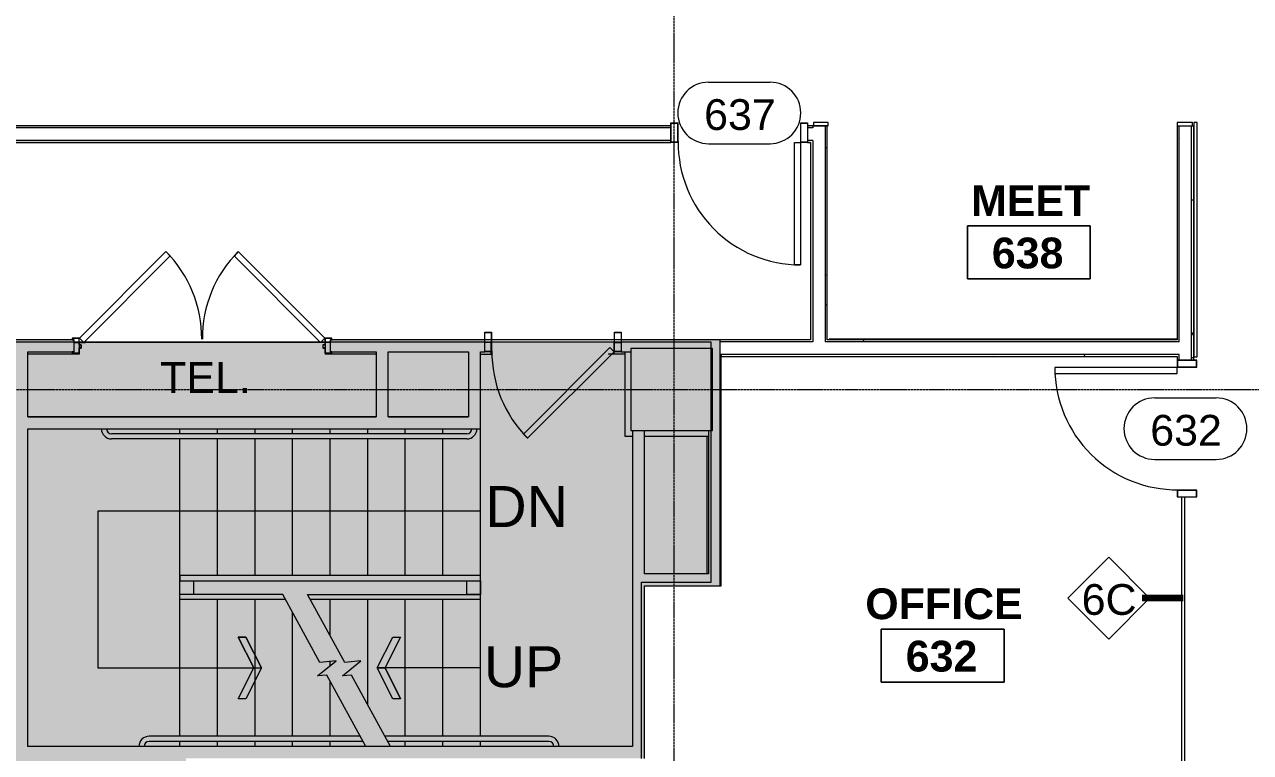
# Model space of a CAD drawing. Header units: inches. Extents: x 2468 to 5719, y -656 to 1380.
# Drawn here: x 3782.5 to 4141.5, y 713.9 to 926.9 of the extents above; entities that cross this region are included whole.
import ezdxf

# ---------------------------------------------------------------- set-up
doc = ezdxf.new("R2010")
doc.units = ezdxf.units.IN
doc.header["$MEASUREMENT"] = 0
doc.linetypes.add('Grid Line 1_2_', pattern=[0.875, 0.5, -0.125, 0.125, -0.125])
for name, color, linetype, lineweight in [('7200-WISCONSIN-AVE-6TH-FLOOR-031418_dwg', 8, 'Continuous', 9), ('A-AREA-IDEN', 2, 'Continuous', 9), ('A-DETL-GENF', 92, 'Continuous', 9), ('A-DETL-THIN', 151, 'Continuous', 9), ('A-DOOR', 31, 'Continuous', 13), ('A-DOOR-FRAM', 31, 'Continuous', 20), ('A-DOOR-IDEN', 31, 'Continuous', 9), ('A-GENM', 13, 'Continuous', 13), ('A-GLAZ-CURT', 52, 'Continuous', 9), ('A-WALL', 113, 'Continuous', 13), ('A-WALL-IDEN', 211, 'Continuous', 9), ('A-WALL-PATT', 111, 'Continuous', 13), ('Bb-col', 7, 'Continuous', 9), ('Bb-cor', 7, 'Continuous', 9), ('Bb-txt', 7, 'Continuous', 9), ('I-WALL', 2, 'Continuous', 13), ('Propidex Polylines', 7, 'Continuous', 9), ('Q-CASE', 31, 'Continuous', 13), ('S-COLS', 52, 'Continuous', 13), ('S-GRID', 1, 'Continuous', 9)]:
    doc.layers.add(name, color=color, linetype=linetype, lineweight=lineweight)
doc.styles.add('Arial', font='arial.ttf', dxfattribs={"height": 12})
doc.styles.add('Arial_1', font='arial.ttf', dxfattribs={"height": 9})
doc.styles.add('Swis721 Lt BT', font='swissl.ttf', dxfattribs={"height": 9})
doc.styles.add('Swis721 Lt BT_B_1', font='', dxfattribs={"height": 9})
doc.styles.get('Swis721 Lt BT_B_1').set_extended_font_data('Swis721 Lt BT', bold=True)
pattern_1 = [(0, (0, 0), (30.72, 7.68), [1.267, -21.773, 1.267, -21.773, -122.88]), (0, (0, 0), (30.72, 7.68), [-46.08, 1.267, -44.813, 1.267, -21.773, -53.76]), (0, (0, 0), (30.72, 7.68), [-115.2, 1.267, -14.093, 1.267, -37.133]), (120, (11.52, 3.84), (-22.011075, 22.7643), [1.267, -21.773, 1.267, -21.773, -122.88]), (120, (11.52, 3.84), (-22.011075, 22.7643), [-46.08, 1.267, -44.813, 1.267, -21.773, -53.76]), (120, (11.52, 3.84), (-22.011075, 22.7643), [-115.2, 1.267, -14.093, 1.267, -37.133]), (240, (15.36, 19.2), (-8.708925, -30.4443), [1.267, -21.773, 1.267, -21.773, -122.88]), (240, (15.36, 19.2), (-8.708925, -30.4443), [-46.08, 1.267, -44.813, 1.267, -21.773, -53.76]), (240, (15.36, 19.2), (-8.708925, -30.4443), [-115.2, 1.267, -14.093, 1.267, -37.133])]

# ---------------------------------------------------------------- blocks, each defined once
blk = doc.blocks.new('Concrete-Rectangular-Column - 24 x 24-4901126-6TH FLOOR CONSTRUCTION')
at = {"layer": 'S-COLS', "lineweight": 9}
blk.add_hatch(color=7, dxfattribs=at).paths.add_polyline_path([(-12, -12), (12, -12), (12, 12), (-12, 12), (-12, 9.82)], flags=0)
at = {"layer": 'S-COLS', "color": 8, "lineweight": 20}
for p, q in [((12, 12), (-12, 12)), ((-12, 12), (-12, -12)), ((12, -12), (12, 12)), ((-12, -12), (12, -12))]:
    blk.add_line(p, q, dxfattribs=at)
blk = doc.blocks.new('Single Flush - OTJ_SOLIDFLUSH_ALUM-6443448-6TH FLOOR CONSTRUCTION')
at = {"layer": 'A-DOOR', "lineweight": 20}
for p, q in [((16.15625, -2.4375), (17.90625, -2.4375)), ((16.15625, -38.25), (16.15625, -2.4375)), ((17.90625, -2.4375), (17.90625, -38.25)), ((17.90625, -38.25), (16.15625, -38.25))]:
    blk.add_line(p, q, dxfattribs=at)
at = {"layer": 'A-DOOR', "lineweight": 9}
blk.add_arc((17.90625, -2.4375), 35.8125, 179.5, 270, dxfattribs=at)
at = {"layer": 'A-DOOR-FRAM'}
for p, q in [((-20, 3.3125), (-18, 3.3125)), ((-20, -2.4375), (-20, 3.3125)), ((-19.9375, 3.25), (-18.0625, 3.25)), ((-19.9375, -2.375), (-19.9375, 3.25)), ((-18.0625, 3.25), (-18.0625, -2.375)), ((-18, 3.3125), (-18, -2.4375)), ((18.000004, 3.3125), (20.000004, 3.3125)), ((18.000004, -2.4375), (18.000004, 3.3125)), ((18.062504, 3.25), (19.937504, 3.25)), ((18.062504, -2.375), (18.062504, 3.25)), ((19.937504, 3.25), (19.937504, -2.375)), ((20.000004, 3.3125), (20.000004, -2.4375)), ((-18, -2.4375), (-20, -2.4375)), ((-18.0625, -2.375), (-19.9375, -2.375)), ((20.000004, -2.4375), (18.000004, -2.4375)), ((19.937504, -2.375), (18.062504, -2.375))]:
    blk.add_line(p, q, dxfattribs=at)
blk = doc.blocks.new('Single Flush - OTJ_SOLIDFLUSH_ALUM-6376844-6TH FLOOR CONSTRUCTION')
at = {"layer": 'A-DOOR', "lineweight": 20}
for p, q in [((16.15625, 38.25), (16.15625, 2.4375)), ((17.90625, 38.25), (16.15625, 38.25)), ((17.90625, 2.4375), (17.90625, 38.25)), ((16.15625, 2.4375), (17.90625, 2.4375))]:
    blk.add_line(p, q, dxfattribs=at)
at = {"layer": 'A-DOOR', "lineweight": 9}
blk.add_arc((17.90625, 2.4375), 35.8125, 90, 180.5, dxfattribs=at)
at = {"layer": 'A-DOOR-FRAM'}
for p, q in [((-20, 2.4375), (-20, -3.3125)), ((-18, 2.4375), (-20, 2.4375)), ((-19.9375, 2.375), (-19.9375, -3.25)), ((-18.0625, 2.375), (-19.9375, 2.375)), ((-18.0625, -3.25), (-18.0625, 2.375)), ((-18, -3.3125), (-18, 2.4375)), ((18.000004, 2.4375), (18.000004, -3.3125)), ((20.000004, 2.4375), (18.000004, 2.4375)), ((18.062504, 2.375), (18.062504, -3.25)), ((19.937504, 2.375), (18.062504, 2.375)), ((19.937504, -3.25), (19.937504, 2.375)), ((20.000004, -3.3125), (20.000004, 2.4375)), ((-20, -3.3125), (-18, -3.3125)), ((-19.9375, -3.25), (-18.0625, -3.25)), ((18.000004, -3.3125), (20.000004, -3.3125)), ((18.062504, -3.25), (19.937504, -3.25))]:
    blk.add_line(p, q, dxfattribs=at)
blk = doc.blocks.new('System Panel - Glazed-6377253-6TH FLOOR CONSTRUCTION')
at = {"layer": 'A-GLAZ-CURT', "lineweight": 13}
for p, q in [((43.47, 0.5), (-43.47, 0.5)), ((-43.47, 0.5), (-43.47, -0.5)), ((43.47, -0.5), (43.47, 0.5)), ((-43.47, -0.5), (43.47, -0.5))]:
    blk.add_line(p, q, dxfattribs=at)
blk = doc.blocks.new('Single Flush - OTJ_SOLIDFLUSH_ALUM-6345899-6TH FLOOR CONSTRUCTION')
at = {"layer": 'A-DOOR', "color": 8, "lineweight": 20}
for p, q in [((-8.65, -25.84), (16.67, -0.51)), ((17.91, -1.75), (-7.42, -27.07)), ((16.67, -0.51), (17.91, -1.75)), ((-7.42, -27.07), (-8.65, -25.84))]:
    blk.add_line(p, q, dxfattribs=at)
at = {"layer": 'A-DOOR', "lineweight": 9}
blk.add_arc((17.91, -1.75), 35.81, 179.5, 225, dxfattribs=at)
at = {"layer": 'A-DOOR-FRAM', "color": 8}
for p, q in [((-20, 4), (-18, 4)), ((-20, -1.75), (-20, 4)), ((-19.94, 3.94), (-18.06, 3.94)), ((-19.94, -1.69), (-19.94, 3.94)), ((-18.06, 3.94), (-18.06, -1.69)), ((-18, 4), (-18, -1.75)), ((18, 4), (20, 4)), ((18, -1.75), (18, 4)), ((18.06, 3.94), (19.94, 3.94)), ((18.06, -1.69), (18.06, 3.94)), ((19.94, 3.94), (19.94, -1.69)), ((20, 4), (20, -1.75)), ((-18, -1.75), (-20, -1.75)), ((-18.06, -1.69), (-19.94, -1.69)), ((20, -1.75), (18, -1.75)), ((19.94, -1.69), (18.06, -1.69))]:
    blk.add_line(p, q, dxfattribs=at)
blk = doc.blocks.new('Double Flush - Int-F-WDMF-72_ x 84_-6345644-6TH FLOOR CONSTRUCTION')
at = {"layer": 'A-DOOR', "color": 8, "lineweight": 20}
for p, q in [((-35.91, 2.25), (-10.58, 27.57)), ((-9.35, 26.34), (-34.67, 1.01)), ((-10.58, 27.57), (-9.35, 26.34)), ((10.58, 27.57), (9.35, 26.34)), ((9.35, 26.34), (34.67, 1.01)), ((35.91, 2.25), (10.58, 27.57)), ((-34.67, 1.01), (-35.91, 2.25)), ((34.67, 1.01), (35.91, 2.25))]:
    blk.add_line(p, q, dxfattribs=at)
at = {"layer": 'A-DOOR', "lineweight": 9}
for centre, start, end in [((-35.91, 2.25), 359.5, 45), ((35.91, 2.25), 135, 180.5)]:
    blk.add_arc(centre, 35.81, start, end, dxfattribs=at)
at = {"layer": 'A-DOOR-FRAM', "color": 8}
for p, q in [((-38, 2.25), (-38, 1.75)), ((-36, 2.25), (-38, 2.25)), ((-38, 1.75), (-37.63, 1.75)), ((-37.94, 2.19), (-36.06, 2.19)), ((-37.94, 1.81), (-37.94, 2.19)), ((-37.63, 1.81), (-37.94, 1.81)), ((-37.63, 1.75), (-37.63, 1.81)), ((-36.06, 2.19), (-36.06, 0.25)), ((-36.06, 0.25), (-35.44, 0.25)), ((-36, 0.31), (-36, 2.25)), ((-35.38, 0.31), (-36, 0.31)), ((-35.44, 0.25), (-35.44, -0.63)), ((-35.38, -0.69), (-35.38, 0.31)), ((35.38, 0.31), (35.38, -0.69)), ((36, 0.31), (35.38, 0.31)), ((35.44, 0.25), (36.06, 0.25)), ((35.44, -0.63), (35.44, 0.25)), ((36, 2.25), (36, 0.31)), ((38, 2.25), (36, 2.25)), ((36.06, 2.19), (37.94, 2.19)), ((36.06, 0.25), (36.06, 2.19)), ((37.63, 1.81), (37.63, 1.75)), ((37.94, 1.81), (37.63, 1.81)), ((37.63, 1.75), (38, 1.75)), ((37.94, 2.19), (37.94, 1.81)), ((38, 1.75), (38, 2.25)), ((-38, -1.75), (-38, -2.25)), ((-37.63, -1.75), (-38, -1.75)), ((-38, -2.25), (-36, -2.25)), ((-37.94, -1.81), (-37.63, -1.81)), ((-37.94, -2.19), (-37.94, -1.81)), ((-36.06, -2.19), (-37.94, -2.19)), ((-37.63, -1.81), (-37.63, -1.75)), ((-36.06, -0.63), (-36.06, -2.19)), ((-35.44, -0.63), (-36.06, -0.63)), ((-36, -0.69), (-35.38, -0.69)), ((-36, -2.25), (-36, -0.69)), ((35.38, -0.69), (36, -0.69)), ((36.06, -0.63), (35.44, -0.63)), ((36, -0.69), (36, -2.25)), ((36, -2.25), (38, -2.25)), ((36.06, -2.19), (36.06, -0.63)), ((37.94, -2.19), (36.06, -2.19)), ((37.63, -1.75), (37.63, -1.81)), ((38, -1.75), (37.63, -1.75)), ((37.63, -1.81), (37.94, -1.81)), ((37.94, -1.81), (37.94, -2.19)), ((38, -2.25), (38, -1.75))]:
    blk.add_line(p, q, dxfattribs=at)
blk = doc.blocks.new('Casework 6 - Casework 6-6056815-6TH FLOOR CONSTRUCTION')
at = {"layer": 'Q-CASE', "lineweight": 20}
for p, q in [((4017.8, 898.25), (4013.5, 898.25)), ((4013.5, 898.25), (4013.5, 897.25)), ((4017.8, 897.25), (4017.8, 898.25)), ((4124.5, 898.25), (4120, 898.25)), ((4120, 898.25), (4120, 897.25)), ((4124.5, 897.25), (4124.5, 898.25)), ((4124.87, 898.25), (4124.87, 829.63)), ((4125.87, 898.25), (4124.87, 898.25)), ((4125.87, 829.63), (4125.87, 898.25)), ((4013.5, 897.25), (4017.8, 897.25)), ((4120, 897.25), (4124.5, 897.25)), ((4124.87, 829.63), (4125.87, 829.63))]:
    blk.add_line(p, q, dxfattribs=at)
blk = doc.blocks.new('7200-WISCONSIN-AVE-6TH-FLOOR-031418_dwg-5450642-6TH FLOOR CONSTRUCTION')
at = {"layer": 'Bb-col'}
for p, q in [((3958.25, 831.12), (3958.25, 806.38)), ((3958.25, 806.38), (3960.5, 806.38)), ((3964, 806.38), (3982.75, 806.38))]:
    blk.add_line(p, q, dxfattribs=at)
at = {"layer": 'Bb-cor'}
for p, q in [((3798.5, 833.88), (3800.3, 833.88)), ((3870.5, 833.88), (3868.7, 833.88)), ((3919.13, 833.88), (3917.25, 833.88)), ((3885.5, 830.38), (3870.5, 830.38)), ((3955.12, 830.38), (3953.38, 830.38)), ((3783.5, 812.13), (3885.5, 812.13)), ((3912.5, 812.13), (3889, 812.13)), ((3828, 807.13), (3828, 808.62)), ((3839, 807.13), (3839, 808.62)), ((3850, 807.13), (3850, 808.62)), ((3861, 807.13), (3861, 808.62)), ((3872, 807.13), (3872, 808.62)), ((3883, 807.13), (3883, 808.62)), ((3894, 807.13), (3894, 808.62)), ((3905, 807.13), (3905, 808.62)), ((3916, 718.63), (3916, 808.62)), ((3912, 807.13), (3808, 807.13)), ((3912, 805.63), (3808, 805.63)), ((3828, 718.63), (3828, 805.63)), ((3839, 765.63), (3839, 805.63)), ((3850, 765.63), (3850, 805.63)), ((3861, 765.63), (3861, 805.63)), ((3872, 765.63), (3872, 805.63)), ((3883, 765.63), (3883, 805.63)), ((3894, 765.63), (3894, 805.63)), ((3905, 765.63), (3905, 805.63)), ((3982.25, 806.38), (3982.25, 766.13)), ((3858.92, 758.63), (3828, 758.63)), ((3839, 718.63), (3839, 758.63)), ((3850, 718.63), (3850, 758.63)), ((3916, 758.63), (3866.17, 758.63)), ((3872, 747.98), (3872, 758.63)), ((3883, 727.9), (3883, 758.63)), ((3894, 718.63), (3894, 758.63)), ((3905, 718.63), (3905, 758.63)), ((3861, 718.63), (3861, 754.83)), ((3872, 718.63), (3872, 734.75)), ((3880.83, 718.63), (3819, 718.63)), ((3936, 718.63), (3888.08, 718.63)), ((3960.5, 715.63), (3783.5, 715.63)), ((3881.66, 717.13), (3819, 717.13)), ((3828, 715.63), (3828, 717.13)), ((3839, 715.63), (3839, 717.13)), ((3850, 715.63), (3850, 717.13)), ((3861, 715.63), (3861, 717.13)), ((3872, 715.63), (3872, 717.13)), ((3936, 717.13), (3888.9, 717.13)), ((3894, 715.63), (3894, 717.13)), ((3905, 715.63), (3905, 717.13)), ((3916, 715.63), (3916, 717.13))]:
    blk.add_line(p, q, dxfattribs=at)
at = {"layer": 'Bb-cor', "flags": 128}
for points in [[(3797, 833.88), (3798.5, 833.88), (3798.5, 830.38), (3783.5, 830.38)], [(3872, 833.88), (3870.5, 833.88), (3870.5, 830.38)], [(3916, 830.38), (3919.13, 830.38), (3919.13, 833.88)], [(3958.25, 830.38), (3955.12, 830.38), (3955.12, 833.88), (3957.25, 833.88)], [(3916, 765.63), (3828, 765.63), (3828, 764.13), (3916, 764.13)], [(3889.72, 715.63), (3878.27, 736.54), (3875.57, 736.27), (3881.02, 740.69), (3876.26, 740.21), (3865.35, 760.13), (3916, 760.13), (3912, 760.13), (3912, 764.13), (3916, 764.13), (3916, 760.13)], [(3882.48, 715.63), (3871.02, 736.54), (3868.32, 736.27), (3873.77, 740.69), (3869.01, 740.21), (3858.1, 760.13), (3828, 760.13)]]:
    blk.add_lwpolyline(points, dxfattribs=at)
blk.add_lwpolyline([(3832, 760.13), (3828, 760.13), (3828, 764.13), (3832, 764.13)], close=True, dxfattribs=at)
at = {"layer": 'Bb-cor'}
for centre, radius, start, end in [((3808, 808.63), 3, 180.2136, 270), ((3808, 808.63), 1.5, 180.436, 270), ((3912, 808.63), 3, 270, 359.7864), ((3912, 808.63), 1.5, 270, 359.564), ((3819, 715.63), 3, 90, 180), ((3936, 715.63), 3, 0, 90), ((3819, 715.63), 1.5, 90, 180), ((3936, 715.63), 1.5, 0, 90)]:
    blk.add_arc(centre, radius, start, end, dxfattribs=at)
at = {"layer": 'Bb-txt'}
for p, q in [((3872, 739.25), (3872, 740.51)), ((3916, 738.63), (3885.67, 738.63))]:
    blk.add_line(p, q, dxfattribs=at)
at = {"layer": 'Bb-txt', "flags": 128}
for points in [[(3916, 784.51), (3804, 784.51), (3804, 738.63), (3852, 738.63)], [(3890.32, 729.6), (3885.81, 738.63), (3890.32, 747.66)], [(3892.58, 729.6), (3890.32, 729.6), (3885.81, 738.63), (3888.07, 738.63), (3892.58, 729.6), (3888.07, 738.63), (3892.58, 747.66), (3888.07, 738.63), (3885.81, 738.63), (3890.32, 747.66), (3892.58, 747.66)]]:
    blk.add_lwpolyline(points, dxfattribs=at)
for points in [[(3847.35, 747.66), (3851.86, 738.63), (3847.35, 729.6), (3845.09, 729.6), (3849.61, 738.63), (3845.09, 747.66)], [(3845.09, 747.66), (3849.61, 738.63), (3851.86, 738.63), (3847.35, 747.66)], [(3845.09, 729.6), (3849.61, 738.63), (3851.86, 738.63), (3847.35, 729.6)]]:
    blk.add_lwpolyline(points, close=True, dxfattribs=at)
at = {"layer": 'Propidex Polylines'}
for p, q in [((3872, 833.88), (3797, 833.88)), ((3986.5, 834.63), (3912.5, 834.63)), ((3783.5, 812.13), (3885.5, 812.13)), ((3885.5, 812.13), (3783.5, 812.13)), ((3889, 812.13), (3912.5, 812.13)), ((3912.5, 812.13), (3889, 812.13))]:
    blk.add_line(p, q, dxfattribs=at)
at = {"layer": 'Propidex Polylines', "flags": 128}
blk.add_lwpolyline([(3986.25, 762.63), (3986.5, 762.63), (3986.5, 829.75)], dxfattribs=at)
at = {"layer": 'Bb-txt', "attachment_point": 1, "line_spacing_factor": 0.941778}
for s, insert, char_height, width, style in [('TEL.', (3822.22, 828.1), 9, 31.7337, 'Arial_1'), ('DN', (3917.43, 791.84), 12, 28.7954, 'Arial'), ('UP', (3916.98, 744.96), 12, 27.767, 'Arial')]:
    blk.add_mtext(s, dxfattribs=dict(at, insert=insert, char_height=char_height, width=width, style=style))
blk = doc.blocks.new('Room Tag - Room Name and Number-3379422-6TH FLOOR CONSTRUCTION')
at = {"layer": 'A-AREA-IDEN'}
for p, q in [((-0.1881, -0.1636), (-0.1881, -0.0018)), ((-0.1881, -0.0018), (0.1869, -0.0018)), ((0.1869, -0.0018), (-0.1881, -0.0018)), ((-0.1881, -0.0018), (-0.1881, -0.1636)), ((0.1869, -0.0018), (0.1869, -0.1636)), ((0.1869, -0.1636), (0.1869, -0.0018)), ((0.1869, -0.1636), (-0.1881, -0.1636)), ((-0.1881, -0.1636), (0.1869, -0.1636))]:
    blk.add_line(p, q, dxfattribs=at)
blk = doc.blocks.new('Door Tag - Door Tag-41184-6TH FLOOR CONSTRUCTION')
at = {"layer": 'A-DOOR-IDEN'}
for p, q in [((-0.09375, 0.09375), (0.09375, 0.09375)), ((-0.09375, -0.09375), (0.09375, -0.09375))]:
    blk.add_line(p, q, dxfattribs=at)
for centre, start, end in [((-0.09375, 0), 90, 270), ((0.09375, 0), 270, 90)]:
    blk.add_arc(centre, 0.09375, start, end, dxfattribs=at)
blk = doc.blocks.new('Wall Tag - 1_4_-62626-6TH FLOOR CONSTRUCTION')
at = {"layer": 'A-WALL-IDEN'}
for p, q in [((-0.125, 0), (0, 0.125)), ((0, 0.125), (0.125, 0)), ((-0.125, 0), (0, -0.125)), ((0, -0.125), (0.125, 0))]:
    blk.add_line(p, q, dxfattribs=at)

msp = doc.modelspace()

# ---------------------------------------------------------------- hatches: boundary and pattern name
at = {"layer": 'A-DETL-GENF'}
h = msp.add_hatch(color=9, dxfattribs=at)
h.paths.add_polyline_path([(3824.41, 691.12), (3829.75, 691.12), (3829.75, 712.12), (3783.5, 712.12), (3783.5, 691.12), (3804.5, 691.12)], flags=0)
h.paths.add_polyline_path([(3797.97, 715.62), (3960.5, 715.62), (3960.5, 808.12), (3960, 808.12), (3960, 831.12), (3957.25, 831.12), (3957.25, 833.98), (3917.25, 833.98), (3917.25, 831.12), (3916, 831.12), (3916, 808.62), (3783.5, 808.62), (3783.5, 715.62)], flags=0)
h.paths.add_polyline_path([(3678.56, 715.62), (3780, 715.62), (3780, 831.12), (3744, 831.12), (3744, 808.12), (3720, 808.12), (3720, 831.12), (3718.25, 831.12), (3718.25, 833.98), (3678.25, 833.98), (3678.25, 831.12), (3676, 831.12), (3676, 715.62)], flags=0)
h.paths.add_polyline_path([(3672.5, 715.62), (3672.5, 831.12), (3643.5, 831.12), (3643.5, 715.62)], flags=0)
h.paths.add_polyline_path([(3982.75, 766.13), (3982.75, 808.12), (3964, 808.12), (3964, 766.13), (3980.55, 766.13)], flags=0)
h.paths.add_polyline_path([(2815.72, 1310.42), (2809.11, 1330.21), (2811, 1330.85), (2817.62, 1311.05)], flags=0)
h.paths.add_polyline_path([(2662.35, 805.76), (2833.81, 865.19), (2817.01, 915.45), (2808.71, 912.67), (2787.78, 975.27), (2795.61, 977.89), (2771.67, 1049.52), (2757.94, 1044.93), (2750.33, 1067.69), (2773.1, 1075.3), (2780.7, 1052.54), (2776.41, 1051.1), (2801.46, 976.15), (2793.63, 973.54), (2812.34, 917.58), (2819.22, 919.88), (2837.85, 864.14), (2922.38, 892.4), (2921.3, 895.52), (2921.77, 895.69), (2903.61, 948.09), (2940.61, 960.46), (2946.33, 943.39), (2990.89, 958.29), (2982.89, 982.23), (2986.21, 983.34), (2986.92, 981.21), (3035.29, 997.38), (3034.02, 1001.17), (3037.82, 1002.44), (3036.55, 1006.23), (3040.34, 1007.5), (3028.3, 1043.54), (3024.5, 1042.29), (3023.23, 1046.07), (3019.44, 1044.8), (3018.17, 1048.59), (3012.48, 1046.69), (3011.37, 1050.01), (3045.52, 1061.42), (2993.52, 1216.96), (2845.1, 1167.35), (2876.96, 1072.03), (2919.16, 1086.14), (2939.29, 1025.91), (2968.69, 1035.74), (2973.53, 1021.28), (2970.21, 1020.17), (2966.48, 1031.31), (2929.08, 1018.81), (2927.97, 1022.13), (2930.76, 1023.06), (2912.53, 1077.6), (2868.9, 1063.01), (2887.13, 1008.48), (2895.72, 1011.35), (2896.83, 1008.03), (2884.92, 1004.05), (2834.67, 1154.37), (2833.37, 1153.94), (2826.91, 1173.26), (2846.23, 1179.72), (2836.84, 1207.82), (2848.69, 1211.78), (2857.89, 1184.28), (2938.5, 1211.22), (2906.8, 1306.07), (2826.19, 1279.12), (2835.38, 1251.61), (2823.52, 1247.65), (2803.89, 1306.46), (2815.72, 1310.42), (2824.92, 1282.91), (2905.53, 1309.86), (2897.15, 1334.94), (2809.64, 1334.94), (2810.92, 1331.08), (2809.03, 1330.45), (2807.53, 1334.94), (2660.47, 1334.94), (2670.13, 1306.03), (2658.28, 1302.07), (2649.08, 1329.57), (2560.85, 1300.08), (2592.56, 1205.24), (2680.78, 1234.73), (2671.59, 1262.24), (2683.45, 1266.2), (2703.1, 1207.4), (2691.25, 1203.43), (2682.05, 1230.94), (2593.82, 1201.45), (2625.53, 1106.6), (2713.76, 1136.1), (2704.56, 1163.6), (2716.42, 1167.56), (2725.81, 1139.47), (2745.11, 1145.92), (2751.57, 1126.59), (2751.21, 1126.48), (2763.58, 1089.49), (2758.84, 1087.9), (2742.83, 1135.8), (2576.39, 1080.16), (2605.71, 992.43), (2750.33, 1040.78), (2751.44, 1037.46), (2603.5, 988), (2506.5, 1278.2), (2552.5, 1293.58), (2553.61, 1290.26), (2510.93, 1275.99), (2574.8, 1084.9), (2617.47, 1099.17), (2616.04, 1103.43), (2622.21, 1105.49), (2545.51, 1334.94), (2499.16, 1334.94), (2499.16, 1306.46), (2495.66, 1306.46), (2495.66, 1334.94), (2470.58, 1334.94), (2470.58, 1306.46), (2484.96, 1306.46), (2588.65, 996.28), (2597.66, 999.29), (2660.71, 810.66)], flags=0)
h.paths.add_polyline_path([(3885.5, 812.12), (3885.5, 831.12), (3872, 831.12), (3872, 833.98), (3797, 833.98), (3797, 831.12), (3783.5, 831.12), (3783.5, 812.12), (3830.75, 812.12)], flags=0)
h.paths.add_polyline_path([(3912.5, 812.12), (3912.5, 831.12), (3889, 831.12), (3889, 812.12)], flags=0)
h.paths.add_polyline_path([(2925.15, 896.62), (3714.46, 896.62), (3714.46, 1046.38), (3693.25, 1046.38), (3693.25, 1073.88), (3714.46, 1073.88), (3714.46, 1311.48), (3712, 1311.48), (3712, 1309.88), (3710, 1309.88), (3710, 1311.48), (3634, 1311.48), (3634, 1309.88), (3632, 1309.88), (3632, 1311.48), (3592, 1311.48), (3592, 1309.88), (3590, 1309.88), (3590, 1311.48), (3514, 1311.48), (3514, 1309.88), (3512, 1309.88), (3512, 1311.48), (3472, 1311.48), (3472, 1309.88), (3470, 1309.88), (3470, 1311.48), (3394, 1311.48), (3394, 1309.88), (3392, 1309.88), (3392, 1311.48), (3352, 1311.48), (3352, 1309.88), (3350, 1309.88), (3350, 1311.48), (3274, 1311.48), (3274, 1309.88), (3272, 1309.88), (3272, 1311.48), (3232, 1311.48), (3232, 1309.88), (3230, 1309.88), (3230, 1311.48), (3154, 1311.48), (3154, 1309.88), (3152, 1309.88), (3152, 1311.48), (3112, 1311.48), (3112, 1309.88), (3110, 1309.88), (3110, 1311.48), (3034, 1311.48), (3034, 1309.88), (3032, 1309.88), (3032, 1307.13), (2992.74, 1307.13), (2992.74, 1311.48), (2975.11, 1311.48), (3002.76, 1228.75), (2949.18, 1210.84), (2951.16, 1204.91), (2994.79, 1219.49), (3047.41, 1062.06), (3050.26, 1063.01), (3011, 1180.45), (3011, 1285.62), (3013, 1285.62), (3013, 1180.77), (3071.49, 1005.79), (2988.03, 977.89), (2998.69, 946.01), (2917.44, 918.86), (2925.08, 896.83)], flags=0)
h.paths.add_polyline_path([(2917.41, 918.96), (2918.1, 919.19), (2939.36, 929.99), (2916.26, 922.27)], flags=0)
h.paths.add_polyline_path([(2915.93, 923.23), (2942.21, 932.01), (2934.61, 954.76), (2908.07, 945.89), (2908.46, 944.78)], flags=0)
h.paths.add_polyline_path([(2945.53, 933.12), (2946.01, 933.28), (2944.47, 937.89), (2943.99, 937.73)], flags=0)
h.paths.add_polyline_path([(2949.33, 934.39), (2993.9, 949.29), (2992.36, 953.9), (2947.79, 939), (2949.14, 934.95)], flags=0)
h.paths.add_polyline_path([(2942.53, 942.12), (2943, 942.28), (2938.4, 956.03), (2937.93, 955.87), (2942.21, 943.05)], flags=0)
h.paths.add_polyline_path([(3037.19, 998.01), (3068.49, 1008.47), (3051.21, 1060.16), (3050.73, 1060), (3058.34, 1037.24), (3035.58, 1029.63), (3027.97, 1052.39), (3019.91, 1049.7), (3020.7, 1047.33), (3024.5, 1048.6), (3025.76, 1044.8), (3029.56, 1046.07), (3042.87, 1006.24), (3039.08, 1004.97), (3040.34, 1001.17), (3036.55, 999.91), (3037.15, 998.14)], flags=0)
h.paths.add_polyline_path([(3264, 1048.12), (3240, 1048.12), (3240, 1072.12), (3264, 1072.12)], flags=0)
h.paths.add_polyline_path([(3696.25, 1049.38), (3714.46, 1049.38), (3714.46, 1070.88), (3696.25, 1070.88)], flags=0)
h.paths.add_polyline_path([(3499.63, 1050.25), (3484.88, 1050.25), (3484.88, 1064.25), (3499.63, 1064.25)], flags=0)
h.paths.add_polyline_path([(3520.69, 1050.25), (3505.94, 1050.25), (3505.94, 1064.25), (3520.69, 1064.25)], flags=0)
h.paths.add_polyline_path([(2865.58, 1068.23), (2875.06, 1071.4), (2842.56, 1168.61), (2849.2, 1170.83), (2847.3, 1176.52), (2831.18, 1171.13), (2864.52, 1071.4)], flags=0)
h.paths.add_polyline_path([(2727.51, 1134.37), (2741.72, 1139.12), (2741.56, 1139.59), (2727.35, 1134.84)], flags=0)
h.paths.add_polyline_path([(2726.42, 1138.35), (2742.56, 1143.75), (2734.17, 1141.6), (2726.22, 1138.94), (2726.25, 1138.86)], flags=0)
h.paths.add_polyline_path([(2702.67, 1162.97), (2696.05, 1182.77), (2697.94, 1183.4), (2704.56, 1163.6)], flags=0)
h.paths.add_polyline_path([(2695.97, 1183), (2689.35, 1202.8), (2691.25, 1203.43), (2697.86, 1183.64), (2696.05, 1183.03)], flags=0)
h.paths.add_polyline_path([(2848.69, 1211.78), (2842.08, 1231.58), (2843.97, 1232.21), (2850.59, 1212.41), (2849.2, 1211.95)], flags=0)
h.paths.add_polyline_path([(2941.82, 1212.33), (2998.25, 1231.2), (2963.58, 1334.94), (2900.84, 1334.94), (2941.13, 1214.39)], flags=0)
h.paths.add_polyline_path([(2842, 1231.82), (2835.38, 1251.61), (2837.28, 1252.25), (2843.89, 1232.45), (2842.08, 1231.84)], flags=0)
h.paths.add_polyline_path([(2669.69, 1261.6), (2663.08, 1281.4), (2664.97, 1282.03), (2671.59, 1262.24)], flags=0)
h.paths.add_polyline_path([(2663, 1281.64), (2656.38, 1301.44), (2658.28, 1302.07), (2664.89, 1282.27), (2663.08, 1281.66)], flags=0)
h.paths.add_polyline_path([(3484.88, 1293.13), (3484.87, 1293.13), (3484.88, 1307.13), (3499.62, 1307.13), (3499.62, 1293.13)], flags=0)
h.paths.add_polyline_path([(3244.62, 1293.13), (3244.62, 1307.13), (3259.37, 1307.13), (3259.37, 1293.13)], flags=0)
h.paths.add_polyline_path([(3011, 1293.13), (3004.37, 1293.13), (3004.37, 1307.13), (3019.12, 1307.13), (3019.12, 1293.13), (3013, 1293.13)], flags=0)
h.paths.add_polyline_path([(2559.58, 1303.87), (2647.81, 1333.37), (2647.29, 1334.94), (2549.2, 1334.94), (2558.72, 1306.46)], flags=0)
at = {"layer": 'A-WALL-PATT', "lineweight": 9}
h = msp.add_hatch(dxfattribs=at)
h.set_pattern_fill('FP_2', color=256, style=0, pattern_type=2)
h.set_pattern_definition(pattern_1)
h.paths.add_polyline_path([(4012.67, 896.61), (4012.67, 897.23), (4011.8, 897.23), (4011.8, 896.61)], flags=0)
h.paths.add_polyline_path([(3266.25, 896.61), (3715.23, 896.61), (3715.23, 897.23), (3113.05, 897.23), (3113.05, 896.61)], flags=0)
h.paths.add_polyline_path([(3718.86, 896.61), (3971.8, 896.61), (3971.8, 897.23), (3718.86, 897.23)], flags=0)
h.paths.add_polyline_path([(2971.42, 896.61), (3073.05, 896.62), (3073.05, 897.23), (2924.94, 897.23), (2925.15, 896.61), (2952.37, 896.61)], flags=0)
h = msp.add_hatch(dxfattribs=at)
h.set_pattern_fill('FP_2', color=256, style=0, pattern_type=2)
h.set_pattern_definition(pattern_1)
h.paths.add_polyline_path([(4017.55, 829.74), (4017.55, 830.37), (4016.92, 830.37), (4016.92, 829.74)], flags=0)
h.paths.add_polyline_path([(4016.92, 833.99), (4017.55, 833.99), (4017.55, 897.25), (4016.92, 897.25), (4016.92, 834.62)], flags=0)
h = msp.add_hatch(dxfattribs=at)
h.set_pattern_fill('FP_2', color=256, style=0, pattern_type=2)
h.set_pattern_definition(pattern_1)
h.paths.add_polyline_path([(4120.62, 570.63), (4120.62, 575.12), (4120, 575.12), (4120, 570.63)], flags=0)
h.paths.add_polyline_path([(4120, 694.99), (4120.62, 694.99), (4120.62, 698.12), (4120, 698.12), (4120, 697.49)], flags=0)
h.paths.add_polyline_path([(4120, 828.63), (4120.62, 828.63), (4120.62, 830.37), (4120, 830.37), (4120, 829.74)], flags=0)
h.paths.add_polyline_path([(4120, 833.99), (4120.62, 833.99), (4120.62, 897.13), (4120, 897.13), (4120, 834.62)], flags=0)
h = msp.add_hatch(dxfattribs=at)
h.set_pattern_fill('FP_2', color=256, style=0, pattern_type=2)
h.set_pattern_definition(pattern_1)
h.paths.add_polyline_path([(4124.87, 566.38), (4124.87, 575.12), (4124.25, 575.12), (4124.25, 566.38)], flags=0)
h.paths.add_polyline_path([(4124.25, 694.99), (4124.87, 694.99), (4124.87, 701.68), (4124.25, 701.68), (4124.25, 697.49)], flags=0)
h.paths.add_polyline_path([(4124.25, 828.63), (4124.87, 828.63), (4124.87, 897.13), (4124.25, 897.13), (4124.25, 829.63)], flags=0)
h = msp.add_hatch(dxfattribs=at)
h.set_pattern_fill('FP_2', color=256, style=0, pattern_type=2)
h.set_pattern_definition(pattern_1)
h.paths.add_polyline_path([(4012.67, 892.36), (4012.67, 892.98), (4011.8, 892.98), (4011.8, 892.36)], flags=0)
h.paths.add_polyline_path([(3478.25, 892.36), (3971.8, 892.36), (3971.8, 892.98), (3113.05, 892.98), (3113.05, 892.36), (3477.75, 892.36)], flags=0)
h.paths.add_polyline_path([(2952.37, 892.36), (3073.05, 892.36), (3073.05, 892.98), (2926.41, 892.98), (2926.63, 892.36), (2951.74, 892.36)], flags=0)
h = msp.add_hatch(color=7, dxfattribs=at)
h.paths.add_polyline_path([(3984, 831.12), (3986.25, 831.12), (3986.25, 834.62), (3957.25, 834.62), (3957.25, 831.12), (3960, 831.12), (3960, 832.12), (3984, 832.12)], flags=0)
h.paths.add_polyline_path([(3889, 831.12), (3917.25, 831.12), (3917.25, 834.62), (3872, 834.62), (3872, 831.12), (3885.5, 831.12)], flags=0)
h.paths.add_polyline_path([(3720, 831.12), (3720, 832.12), (3744, 832.12), (3744, 831.12), (3797, 831.12), (3797, 834.62), (3718.25, 834.62), (3718.25, 831.12), (3718.86, 831.12)], flags=0)
h.paths.add_polyline_path([(3643.5, 831.12), (3678.25, 831.12), (3678.25, 834.62), (3643.5, 834.62)], flags=0)
h = msp.add_hatch(dxfattribs=at)
h.set_pattern_fill('FP_2', color=256, style=0, pattern_type=2)
h.set_pattern_definition(pattern_1)
h.paths.add_polyline_path([(4056.05, 833.99), (4120, 833.99), (4120, 834.62), (4017.55, 834.62), (4017.55, 833.99)], flags=0)
for points in [[(3780, 691.12), (3783.5, 691.12), (3783.5, 831.12), (3780, 831.12), (3780, 712.12)], [(3885.5, 812.12), (3889, 812.12), (3889, 831.12), (3885.5, 831.12), (3885.5, 812.57)], [(3916, 812.12), (3916, 831.12), (3912.5, 831.12), (3912.5, 812.12)], [(3986.25, 762.63), (3986.25, 831.12), (3984, 831.12), (3984, 808.12), (3982.75, 808.12), (3982.75, 762.63), (3984, 762.63)], [(3916, 808.62), (3916, 812.12), (3783.5, 812.12), (3783.5, 808.62), (3829.55, 808.62)], [(3962, 712.12), (3964, 712.12), (3964, 808.12), (3960.5, 808.12), (3960.5, 712.13), (3962, 712.13)], [(3982.75, 762.63), (3982.75, 766.13), (3964, 766.13), (3964, 762.63), (3980.55, 762.63)]]:
    msp.add_hatch(color=7, dxfattribs=at).paths.add_polyline_path(points, flags=0)
h = msp.add_hatch(dxfattribs=at)
h.set_pattern_fill('FP_2', color=256, style=0, pattern_type=2)
h.set_pattern_definition(pattern_1)
h.paths.add_polyline_path([(4012.67, 829.74), (4016.92, 829.74), (4016.92, 830.37), (3986.25, 830.37), (3986.25, 829.74)], flags=0)
h = msp.add_hatch(dxfattribs=at)
h.set_pattern_fill('FP_2', color=256, style=0, pattern_type=2)
h.set_pattern_definition(pattern_1)
h.paths.add_polyline_path([(4120, 829.74), (4120, 830.37), (4017.55, 830.37), (4017.55, 829.74)], flags=0)
h = msp.add_hatch(color=7, dxfattribs=at)
h.paths.add_polyline_path([(3832.75, 712.12), (3960.5, 712.12), (3960.5, 715.62), (3783.5, 715.62), (3783.5, 712.12), (3829.75, 712.12)], flags=0)
h.paths.add_polyline_path([(3643.5, 712.12), (3780, 712.12), (3780, 715.62), (3643.5, 715.62)], flags=0)

# ---------------------------------------------------------------- linework, layer by layer
at = {"layer": 'A-DETL-THIN'}
for p, q in [((3983.54, 833.98), (3642.66, 833.98)), ((3983.54, 763.73), (3983.54, 833.98)), ((3963.16, 712.13), (3963.16, 763.73)), ((3963.16, 763.73), (3983.54, 763.73))]:
    msp.add_line(p, q, dxfattribs=at)
at = {"layer": 'A-GENM', "lineweight": 9}
for p, q in [((4018.14, 834.77), (4120, 834.77)), ((4120, 834.77), (4018.14, 834.77)), ((4042.76, 834.77), (4120, 834.77)), ((4120, 834.77), (4042.76, 834.77))]:
    msp.add_line(p, q, dxfattribs=at)
at = {"layer": 'A-WALL'}
for p, q in [((3971.8, 896.61), (3718.86, 896.61)), ((4013.3, 896.61), (4011.8, 896.61)), ((4013.3, 897.25), (4013.3, 896.61)), ((4016.92, 897.25), (4016.92, 833.99)), ((4120.62, 833.99), (4120.62, 897.13)), ((4124.25, 828.63), (4124.25, 897.13)), ((3971.8, 892.98), (3113.05, 892.98)), ((4013.3, 892.98), (4011.8, 892.98)), ((4013.3, 892.98), (4013.3, 833.99)), ((4013.3, 833.99), (3986.25, 833.99)), ((4120.62, 833.99), (4016.92, 833.99)), ((4120.62, 830.37), (3986.25, 830.37)), ((4120.62, 828.63), (4120.62, 830.37))]:
    msp.add_line(p, q, dxfattribs=at)
at = {"layer": 'A-WALL', "color": 55}
msp.add_line((3986.25, 831.12), (3986.25, 834.62), dxfattribs=at)
at = {"layer": 'A-WALL-IDEN', "lineweight": 90}
msp.add_line((4121.75, 759.01), (4109.75, 759.01), dxfattribs=at)
at = {"layer": 'A-WALL-IDEN'}
msp.add_line((4121.75, 759.01), (4111.96, 759.01), dxfattribs=at)
at = {"layer": 'I-WALL'}
for p, q in [((3971.8, 897.23), (3719.48, 897.23)), ((3971.8, 892.36), (3971.8, 897.23)), ((4012.67, 897.23), (4011.8, 897.23)), ((4011.8, 897.23), (4011.8, 892.36)), ((4017.55, 897.25), (4012.67, 897.25)), ((4012.67, 897.25), (4012.67, 897.23)), ((4017.55, 834.62), (4017.55, 897.25)), ((4120, 897.13), (4120, 834.62)), ((4124.87, 897.13), (4120, 897.13)), ((4124.87, 828.63), (4124.87, 897.13)), ((3113.05, 892.36), (3971.8, 892.36)), ((4011.8, 892.36), (4012.67, 892.36)), ((4012.67, 892.36), (4012.67, 834.62)), ((4012.67, 834.62), (3986.25, 834.62)), ((4120, 834.62), (4017.55, 834.62)), ((3986.25, 829.74), (4120, 829.74)), ((4120, 829.74), (4120, 828.63)), ((4120, 828.63), (4124.87, 828.63))]:
    msp.add_line(p, q, dxfattribs=at)
at = {"layer": 'I-WALL', "color": 8, "lineweight": 20}
for p, q in [((3797, 834.62), (3718.25, 834.62)), ((3797, 831.12), (3797, 834.62)), ((3917.25, 834.62), (3872, 834.62)), ((3872, 834.62), (3872, 831.12)), ((3917.25, 831.12), (3917.25, 834.62)), ((3986.25, 834.62), (3957.25, 834.62)), ((3957.25, 834.62), (3957.25, 831.12)), ((3783.5, 812.12), (3783.5, 831.12)), ((3783.5, 831.12), (3797, 831.12)), ((3872, 831.12), (3885.5, 831.12)), ((3885.5, 831.12), (3885.5, 812.12)), ((3889, 812.12), (3889, 831.12)), ((3889, 831.12), (3912.5, 831.12)), ((3912.5, 831.12), (3912.5, 812.12)), ((3916, 808.62), (3916, 831.12)), ((3916, 831.12), (3917.25, 831.12)), ((3957.25, 831.12), (3960, 831.12)), ((3986.25, 762.63), (3986.25, 831.12)), ((3885.5, 812.12), (3783.5, 812.12)), ((3912.5, 812.12), (3889, 812.12)), ((3783.5, 715.62), (3783.5, 808.62)), ((3783.5, 808.62), (3916, 808.62)), ((3960.5, 808.12), (3960.5, 715.62)), ((3964, 766.13), (3964, 808.12)), ((3982.75, 808.12), (3982.75, 766.13)), ((3982.75, 766.13), (3964, 766.13)), ((3964, 712.12), (3964, 762.63)), ((3964, 762.63), (3986.25, 762.63)), ((3960.5, 715.62), (3783.5, 715.62))]:
    msp.add_line(p, q, dxfattribs=at)
at = {"layer": 'S-GRID', "linetype": 'Grid Line 1_2_'}
for p, q in [((3972.75, -16.1), (3972.75, 1356.46)), ((2467.88, 820.12), (4862.49, 820.12))]:
    msp.add_line(p, q, dxfattribs=at)

# ---------------------------------------------------------------- block references
at = {"layer": '7200-WISCONSIN-AVE-6TH-FLOOR-031418_dwg', "color": 7}
msp.add_blockref('7200-WISCONSIN-AVE-6TH-FLOOR-031418_dwg-5450642-6TH FLOOR CONSTRUCTION', (0, 0), dxfattribs=at)
msp.add_blockref('7200-WISCONSIN-AVE-6TH-FLOOR-031418_dwg-5450642-6TH FLOOR CONSTRUCTION', (0, 0), dxfattribs=at)
msp.add_blockref('7200-WISCONSIN-AVE-6TH-FLOOR-031418_dwg-5450642-6TH FLOOR CONSTRUCTION', (0, 0), dxfattribs=at)
at = {"layer": 'A-AREA-IDEN', "xscale": 95.99999999999994, "yscale": 95.99999999999994, "zscale": 95.99999999999994}
for p in [(4076.64, 868.14), (4051.43, 750.16)]:
    msp.add_blockref('Room Tag - Room Name and Number-3379422-6TH FLOOR CONSTRUCTION', p, dxfattribs=at)
at = {"layer": 'A-DOOR'}
for name, p in [('Single Flush - OTJ_SOLIDFLUSH_ALUM-6443448-6TH FLOOR CONSTRUCTION', (3991.8, 894.8)), ('Double Flush - Int-F-WDMF-72_ x 84_-6345644-6TH FLOOR CONSTRUCTION', (3834.5, 832.87)), ('Single Flush - OTJ_SOLIDFLUSH_ALUM-6345899-6TH FLOOR CONSTRUCTION', (3937.25, 832.87))]:
    msp.add_blockref(name, p, dxfattribs=at)
at = {"layer": 'A-DOOR', "rotation": 89.99999999999984}
msp.add_blockref('Single Flush - OTJ_SOLIDFLUSH_ALUM-6376844-6TH FLOOR CONSTRUCTION', (4122.44, 808.63), dxfattribs=at)
at = {"layer": 'A-DOOR-IDEN', "xscale": 95.99999999999994, "yscale": 95.99999999999994, "zscale": 95.99999999999994}
for p in [(3991.8, 901.01), (4122.44, 808.63)]:
    msp.add_blockref('Door Tag - Door Tag-41184-6TH FLOOR CONSTRUCTION', p, dxfattribs=at)
at = {"layer": 'A-GLAZ-CURT', "rotation": 270}
msp.add_blockref('System Panel - Glazed-6377253-6TH FLOOR CONSTRUCTION', (4121.75, 745.15), dxfattribs=at)
at = {"layer": 'A-WALL-IDEN', "xscale": 95.99999999999994, "yscale": 95.99999999999994, "zscale": 95.99999999999994}
msp.add_blockref('Wall Tag - 1_4_-62626-6TH FLOOR CONSTRUCTION', (4099.96, 759.01), dxfattribs=at)
at = {"layer": 'Q-CASE', "lineweight": 9}
msp.add_blockref('Casework 6 - Casework 6-6056815-6TH FLOOR CONSTRUCTION', (0, 0), dxfattribs=at)
at = {"layer": 'S-COLS', "lineweight": 9}
msp.add_blockref('Concrete-Rectangular-Column - 24 x 24-4901126-6TH FLOOR CONSTRUCTION', (3972, 820.12), dxfattribs=at)

# ---------------------------------------------------------------- texts
at = {"layer": 'A-AREA-IDEN', "char_height": 9, "attachment_point": 1, "style": 'Swis721 Lt BT_B_1'}
for s, insert, width in [('MEET', (4059.65, 879.85), 40.905), ('638', (4065.75, 864.53), 25.452), ('OFFICE', (4028.69, 761.88), 54.843), ('632', (4040.54, 746.56), 25.452)]:
    msp.add_mtext(s, dxfattribs=dict(at, insert=insert, width=width))
at = {"layer": 'A-DOOR-IDEN', "char_height": 9, "width": 24.543, "attachment_point": 1, "style": 'Swis721 Lt BT'}
for s, insert in [('637', (3981.5, 905.03)), ('632', (4112.13, 812.65))]:
    msp.add_mtext(s, dxfattribs=dict(at, insert=insert))
at = {"layer": 'A-WALL-IDEN', "insert": (4092.05, 763.14), "char_height": 9, "width": 18.786, "attachment_point": 1, "style": 'Swis721 Lt BT'}
msp.add_mtext('6C', dxfattribs=at)

doc.saveas('drawing.dxf')
